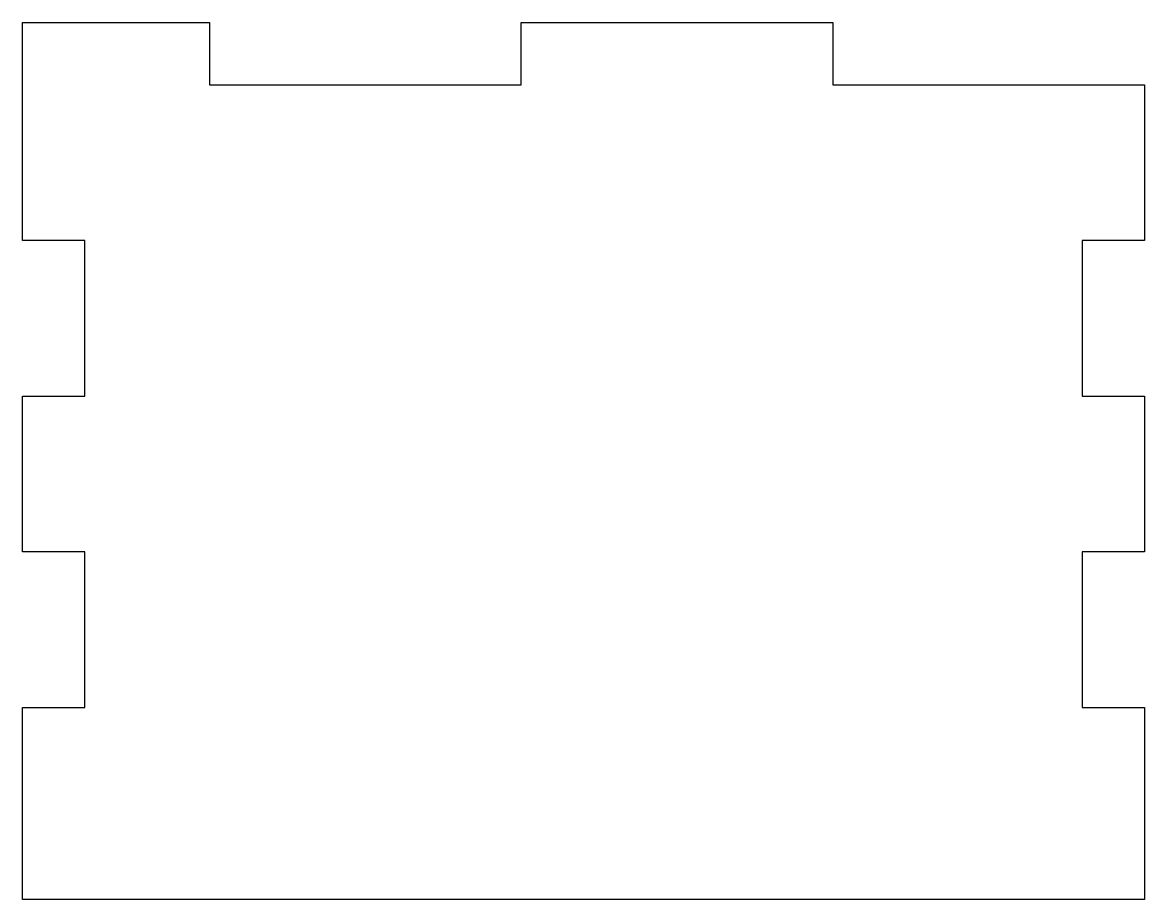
# Model space of a CAD drawing. Header units: inches. Extents: x -1.6 to 2, y -0.2 to 2.62.
import ezdxf

# ---------------------------------------------------------------- set-up
doc = ezdxf.new("R2010")
doc.units = ezdxf.units.IN
doc.layers.get('0').update_dxf_attribs({"linetype": 'CONTINUOUS'})

msp = doc.modelspace()

# ---------------------------------------------------------------- linework, layer by layer
msp.add_lwpolyline([(-1.4, 0.9164), (-1.6, 0.9164), (-1.6, 1.4164), (-1.4, 1.4164), (-1.4, 1.9164), (-1.6, 1.9164), (-1.6, 2.6164), (-1, 2.6164), (-1, 2.4164), (0, 2.4164), (0, 2.6164), (1, 2.6164), (1, 2.4164), (2, 2.4164), (2, 1.9164), (1.8, 1.9164), (1.8, 1.4164), (2, 1.4164), (2, 0.9164), (1.8, 0.9164), (1.8, 0.4164), (2, 0.4164), (2, -0.2), (-1.6, -0.2), (-1.6, 0.4164), (-1.4, 0.4164)], close=True)

doc.saveas('drawing.dxf')
